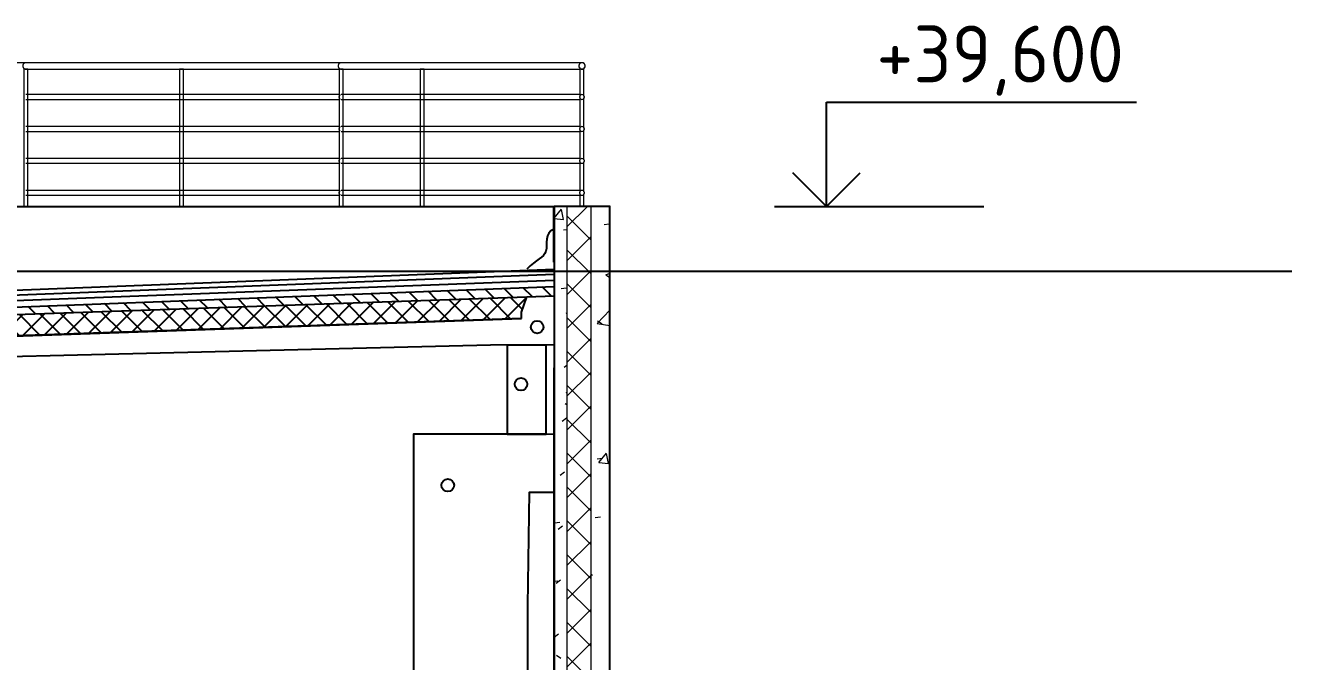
# Model space of a CAD drawing. Header units: inches. Extents: x -2431 to 214825, y 3 to 92804.
# Drawn here: x 171049 to 178979, y 48789 to 52775 of the extents above; entities that cross this region are included whole.
import ezdxf

# ---------------------------------------------------------------- set-up
doc = ezdxf.new("R2010")
doc.units = ezdxf.units.IN
doc.header["$MEASUREMENT"] = 0
for name, color, linetype, lineweight in [('A-FLOR', 250, 'Continuous', 9), ('A-WALL', 250, 'Continuous', 9), ('A-WALL-PATT', 250, 'Continuous', 25), ('Балясины', 7, 'Continuous', 9), ('Верхние поручни', 7, 'Continuous', 9), ('Поручни', 250, 'Continuous', 18)]:
    doc.layers.add(name, color=color, linetype=linetype, lineweight=lineweight)
doc.layers.add('Стены', color=250, linetype='Continuous')
doc.layers.add('Фундамент', color=30, linetype='Continuous')
doc.styles.add('Чертеж250', font='', dxfattribs={"height": 250})
doc.styles.get('Чертеж250').set_extended_font_data('GOST type B')
pattern_1 = [(50, (164716.3, 26090.75), (728.737, -63.756), [76.2, -838.2]), (355, (164716.3, 26090.75), (-140.972, 764.228), [60.96, -670.56]), (100.451, (164777, 26085.4), (587.77, 700.467), [64.76, -712.36]), (46.184, (164716.3, 26293.95), (1084.316, -168.17), [114.3, -1257.3]), (96.636, (164806.6, 26279.9), (949.61, 989.71), [97.14, -1068.54]), (351.184, (164716.3, 26294), (949.62, 989.7), [91.44, -1005.84]), (21, (164817.9, 26243.15), (606.458, -409.06), [76.2, -838.2]), (326, (164817.9, 26243.15), (247.208, 736.753), [60.96, -670.56]), (71.451, (164868.4, 26209.06), (853.668, 327.685), [64.76, -712.36]), (37.5, (164716.28, 26090.75), (12.3547, 338.22), [33.528, -628.904, 33.528, -647.192, -673.1]), (37.5, (164716.28, 26090.75), (12.3547, 338.22), [-1343.152, 33.528, -639.572]), (7.5, (164716.28, 26090.75), (267.279, 400.722), [33.528, -354.584, 33.528, -613.664, -256.54]), (7.5, (164716.28, 26090.75), (267.279, 400.722), [-1035.304, 33.528, -223.012]), (327.5, (164489.7, 26090.75), (542.3633, -22.9153), [33.528, -220.472, 33.528, -758.952, -1051.56]), (327.5, (164489.7, 26090.75), (542.3633, -22.9153), [-1046.48, 33.528, -1018.032]), (317.5, (164388.1, 26090.75), (592.517, 101.707), [33.528, -296.672, 33.528, -492.76, -746.76]), (317.5, (164388.1, 26090.75), (592.517, 101.707), [-856.488, 33.528, -713.232])]

# ---------------------------------------------------------------- blocks, each defined once
blk = doc.blocks.new('Ограждение - 25 мм-V63-Сечение 0')
at = {"layer": 'Балясины'}
for p, q in [((4052.4, 47660), (4052.4, 46800)), ((4064.9, 47660), (4052.4, 47660)), ((4077.4, 47660), (4064.9, 47660)), ((4077.4, 46800), (4077.4, 47660))]:
    blk.add_line(p, q, dxfattribs=at)
blk = doc.blocks.new('Ограждение - 25 мм-V69-Сечение 0')
at = {"layer": 'Балясины'}
for p, q in [((5559.5, 47660), (5559.5, 47491)), ((5584.5, 47660), (5559.5, 47660)), ((5584.5, 47491), (5584.5, 47660)), ((5559.5, 47479), (5559.5, 47291)), ((5584.5, 47291), (5584.5, 47479)), ((5559.5, 47279), (5559.5, 47091)), ((5584.5, 47091), (5584.5, 47279)), ((5559.5, 47079), (5559.5, 46891)), ((5584.5, 46891), (5584.5, 47079)), ((5559.5, 46879), (5559.5, 46800)), ((5584.5, 46800), (5584.5, 46879))]:
    blk.add_line(p, q, dxfattribs=at)
blk = doc.blocks.new('1111')
for p, q in [((0, 653.9), (-1940.4, 653.9)), ((0, 0), (0, 653.9)), ((0, 0), (-211.2, 211.2)), ((0, 0), (211.2, 211.2)), ((325.9, 0), (-985.2, 0))]:
    blk.add_line(p, q)

msp = doc.modelspace()

# ---------------------------------------------------------------- hatches: boundary and pattern name
h = msp.add_hatch()
h.set_pattern_fill('ANSI31', color=256, scale=700, angle=90)
h.set_pattern_definition([(135, (-169450.48, -355014.536), (-61.871843, -61.871843), [])])
h.paths.add_polyline_path([(174189.19226, 51075.00249), (174359.57652, 51079.55169), (174359.57652, 51138.96439), (168152.92992, 50901.96439), (168152.92992, 50866.52168)])
h.paths.add_polyline_path([(168154.55944, 50587.98657), (168154.23938, 50631.85176), (164982.32635, 50459.97961), (164982.71288, 50426.79857)])
h = msp.add_hatch()
h.set_pattern_fill('ANSI37', color=256, scale=750, angle=90)
h.set_pattern_definition([(135, (-169450.48, -355014.54), (-66.29126, -66.29126), []), (225, (-169450.48, -355014.54), (66.29126, -66.29126), [])])
h.paths.add_polyline_path([(174155.62482, 50939.4738), (174155.62482, 50978.62527), (174189.19226, 51075.00249), (174103.06954, 51072.02798), (168152.92992, 50866.52168), (168153.51992, 50730.45499)])
at = {"layer": 'A-WALL-PATT', "lineweight": 9}
h = msp.add_hatch(dxfattribs=at)
h.set_pattern_fill('FP_1', color=256, style=0, pattern_type=2)
h.set_pattern_definition(pattern_1)
h.paths.add_polyline_path([(174439.57652, 48040.74682), (174439.57652, 51640.74682), (174359.57652, 51640.74682), (174359.57652, 48040.74682)], flags=0)
h = msp.add_hatch(dxfattribs=at)
h.set_pattern_fill('FP_2', color=256, style=0, pattern_type=2)
h.set_pattern_definition([(45, (164716.28, 26090.75), (-106.066, 106.066), []), (135, (164716.28, 26090.75), (-106.066, -106.066), [])])
h.paths.add_polyline_path([(174449.57652, 48209.61722), (174589.57652, 48209.61722), (174589.57652, 51640.74682), (174439.57652, 51640.74682), (174439.57652, 48109.61722), (174449.57652, 48109.61722)])
h.paths.add_polyline_path([(174589.57652, 48140.26026), (174579.57652, 48159.61722), (174499.57652, 48159.61722), (174499.57652, 48040.74682), (174589.57652, 48040.74682)])
h = msp.add_hatch(dxfattribs=at)
h.set_pattern_fill('FP_1', color=256, style=0, pattern_type=2)
h.set_pattern_definition(pattern_1)
h.paths.add_polyline_path([(174589.57652, 48040.74682), (174709.57652, 48040.74682), (174709.57652, 51640.74682), (174589.57652, 51640.74682), (174589.57652, 50163.88991)], flags=0)

# ---------------------------------------------------------------- linework, layer by layer
for p, q in [((176065.54701, 51640.74682), (176065.54701, 52294.65357)), ((176065.54701, 52294.65357), (178005.92252, 52294.65357)), ((176065.54701, 51640.74682), (176065.54701, 52294.65357)), ((176065.54701, 52294.65357), (178005.92252, 52294.65357)), ((163500.44773, 51640.74682), (174359.57652, 51640.74682)), ((168152.92992, 50901.96439), (174359.57652, 51138.96439)), ((168152.92992, 50866.52168), (174189.19226, 51075.00249)), ((174155.62482, 50978.62527), (174189.19226, 51075.00249)), ((174189.19226, 51075.00249), (174359.57652, 51079.55169)), ((174359.57652, 51079.55169), (174359.57652, 50774.29792)), ((174155.62482, 50939.4738), (174155.62482, 50978.62527)), ((174359.57652, 50774.29792), (173962.27451, 50770.86957))]:
    msp.add_line(p, q)
at = {"const_width": 10}
msp.add_lwpolyline([(174709.57652, 48037.99018), (174709.57652, 51640.74682), (174359.57652, 51640.74682), (174359.57652, 51279.8951), (174359.57652, 48091.79634)], dxfattribs=at)
for points in [[(174359.57652, 51497.13922), (174339.32346, 51486.97774), (174326.06139, 51472.79992), (174318.28447, 51455.6214), (174314.48686, 51436.45781), (174313.16271, 51416.32479), (174312.80619, 51396.23798), (174311.91144, 51377.213), (174308.97264, 51360.26549), (174302.79256, 51346.07245), (174293.4085, 51333.95628), (174281.16638, 51322.90075), (174266.41212, 51311.88962), (174249.49166, 51299.90665), (174230.75092, 51285.93561), (174210.53581, 51268.96027), (174189.19226, 51247.96439)], [(174359.57652, 51245.46439), (168187.67115, 51005.35708)], [(174359.57652, 51214.96439), (168200.973, 50976.42213)], [(174359.57652, 51177.46439), (168215.47102, 50944.8852)], [(168154.95883, 50533.24854), (168153.51992, 50730.45499), (174155.62482, 50939.4738)], [(173962.27451, 50770.86957), (168271.92395, 50633.81899), (168256.51992, 50535.71593), (168154.94391, 50534.56493)], [(174359.57652, 48091.79634), (174359.57652, 50630.08571)], [(174309.57652, 50214.15894), (173479.77962, 50214.15894), (173479.77962, 48040.74682), (173921.02539, 48040.74682), (174195.23369, 48040.74682), (174195.23369, 49140.24606)], [(174195.23369, 49140.24606), (174206.13731, 49851.14043), (174359.57652, 49851.14043), (174359.57652, 50214.54892), (174309.57652, 50212.53759)]]:
    msp.add_lwpolyline(points)
msp.add_lwpolyline([(174309.57652, 50772.46439), (174066.13099, 50772.46439), (174066.13099, 50214.15894), (174309.57652, 50214.15894)], close=True)
for centre in [(174253.87957, 50885.03727), (174152.64549, 50526.98647), (173694.27212, 49893.66018)]:
    msp.add_circle(centre, 39.51774)
at = {"layer": 'A-FLOR', "lineweight": 35}
msp.add_line((174359.57652, 51290.40341), (174359.57652, 51640.74682), dxfattribs=at)
at = {"layer": 'A-WALL', "lineweight": 25}
for p, q in [((174359.57652, 51640.74682), (174359.57652, 48091.79634)), ((174709.57652, 51640.74682), (174359.57652, 51640.74682)), ((174359.57652, 51640.74682), (174359.57652, 48091.79634)), ((174709.57652, 48035.23354), (174709.57652, 51640.74682))]:
    msp.add_line(p, q, dxfattribs=at)
at = {"layer": 'A-WALL'}
for p, q in [((174439.57652, 51640.74682), (174439.57652, 48091.79634)), ((174439.57652, 51640.74682), (174439.57652, 48091.79634)), ((174589.57652, 51640.74682), (174589.57652, 48209.61722)), ((174589.57652, 51640.74682), (174589.57652, 48209.61722))]:
    msp.add_line(p, q, dxfattribs=at)
at = {"layer": 'Верхние поручни'}
for p, q in [((171052.44773, 52540.74682), (169355.39146, 52540.74682)), ((173027.44773, 52540.74682), (171052.44773, 52540.74682)), ((171052.44773, 52500.74682), (173014.94773, 52500.74682)), ((174534.57652, 52540.74682), (173027.44773, 52540.74682)), ((173027.44773, 52500.74682), (174522.07652, 52500.74682))]:
    msp.add_line(p, q, dxfattribs=at)
for points, knots in [([(171052.44773, 52540.74682), (171052.01422, 52540.74682), (171051.14721, 52540.71825), (171049.83565, 52540.58988), (171048.53516, 52540.37653), (171047.26755, 52540.07913), (171046.02275, 52539.69895), (171044.78948, 52539.2376), (171043.58872, 52538.69708), (171042.44033, 52538.0797), (171041.33633, 52537.38808), (171039.90722, 52536.37094), (171038.59019, 52535.2177), (171037.40715, 52533.94315), (171036.29147, 52532.59328), (171035.07699, 52530.77542), (171033.92102, 52528.42237), (171032.78888, 52525.10991), (171032.45547, 52522.49215), (171032.44773, 52520.74682)], [0.5, 0.5, 0.5, 0.5, 0.52083333333, 0.54166666667, 0.5625, 0.58333333333, 0.60416666667, 0.625, 0.64583333333, 0.66666666667, 0.6875, 0.70833333333, 0.75, 0.77083333333, 0.79166666667, 0.83333333333, 0.875, 0.91666666667, 1, 1, 1, 1]), ([(171032.44773, 52520.74682), (171032.45547, 52519.00149), (171032.78888, 52516.38373), (171033.92101, 52513.07127), (171035.077, 52510.71821), (171036.29143, 52508.90035), (171037.40723, 52507.55049), (171038.58975, 52506.27594), (171040.24003, 52504.83436), (171042.05933, 52503.61972), (171043.58838, 52502.79655), (171044.78957, 52502.25603), (171046.02272, 52501.79469), (171047.26755, 52501.4145), (171048.53516, 52501.1171), (171049.83565, 52500.90376), (171051.14721, 52500.77539), (171052.01422, 52500.74682), (171052.44773, 52500.74682)], [0, 0, 0, 0, 0.08333333333, 0.125, 0.16666666667, 0.20833333333, 0.22916666667, 0.25, 0.29166666667, 0.33333333333, 0.35416666667, 0.375, 0.39583333333, 0.41666666667, 0.4375, 0.45833333333, 0.47916666667, 0.5, 0.5, 0.5, 0.5]), ([(173027.44773, 52540.74682), (173027.01422, 52540.74682), (173026.14721, 52540.71825), (173024.83565, 52540.58988), (173023.53516, 52540.37653), (173022.26755, 52540.07913), (173021.02275, 52539.69895), (173019.78948, 52539.2376), (173018.58872, 52538.69708), (173017.44033, 52538.0797), (173016.33633, 52537.38808), (173014.90722, 52536.37094), (173013.59019, 52535.2177), (173012.40715, 52533.94315), (173011.29147, 52532.59328), (173010.07699, 52530.77542), (173008.92102, 52528.42237), (173007.78888, 52525.10991), (173007.45547, 52522.49215), (173007.44773, 52520.74682)], [0.5, 0.5, 0.5, 0.5, 0.52083333333, 0.54166666667, 0.5625, 0.58333333333, 0.60416666667, 0.625, 0.64583333333, 0.66666666667, 0.6875, 0.70833333333, 0.75, 0.77083333333, 0.79166666667, 0.83333333333, 0.875, 0.91666666667, 1, 1, 1, 1]), ([(173007.44773, 52520.74682), (173007.45547, 52519.00149), (173007.78888, 52516.38373), (173008.92101, 52513.07127), (173010.077, 52510.71821), (173011.29143, 52508.90035), (173012.40723, 52507.55049), (173013.58975, 52506.27594), (173015.24003, 52504.83436), (173017.05933, 52503.61972), (173018.58838, 52502.79655), (173019.78957, 52502.25603), (173021.02272, 52501.79469), (173022.26755, 52501.4145), (173023.53516, 52501.1171), (173024.83565, 52500.90376), (173026.14721, 52500.77539), (173027.01422, 52500.74682), (173027.44773, 52500.74682)], [0, 0, 0, 0, 0.08333333333, 0.125, 0.16666666667, 0.20833333333, 0.22916666667, 0.25, 0.29166666667, 0.33333333333, 0.35416666667, 0.375, 0.39583333333, 0.41666666667, 0.4375, 0.45833333333, 0.47916666667, 0.5, 0.5, 0.5, 0.5]), ([(174554.57652, 52520.74682), (174554.57652, 52522.49215), (174554.23162, 52525.10991), (174553.10691, 52528.42237), (174551.94658, 52530.77542), (174550.73189, 52532.59328), (174549.62405, 52533.94315), (174548.43034, 52535.2177), (174546.78658, 52536.65927), (174544.96869, 52537.87391), (174543.42861, 52538.69708), (174542.23566, 52539.23761), (174541.0099, 52539.69895), (174539.7566, 52540.07913), (174538.48112, 52540.37653), (174537.18891, 52540.58988), (174535.88552, 52540.71825), (174534.57652, 52540.7611), (174533.26753, 52540.71825), (174531.96413, 52540.58988), (174530.67193, 52540.37653), (174529.39644, 52540.07913), (174528.14314, 52539.69895), (174526.91739, 52539.2376), (174525.72443, 52538.69708), (174524.56938, 52538.0797), (174523.45718, 52537.38808), (174522.03773, 52536.37094), (174520.72271, 52535.2177), (174519.52899, 52533.94315), (174518.42116, 52532.59328), (174517.20646, 52530.77542), (174516.04613, 52528.42237), (174514.92143, 52525.10991), (174514.57652, 52522.49215), (174514.57652, 52520.74682)], [0, 0, 0, 0, 0.0833333333, 0.125, 0.1666666667, 0.2083333333, 0.2291666667, 0.25, 0.2916666667, 0.3333333333, 0.3541666667, 0.375, 0.3958333333, 0.4166666667, 0.4375, 0.4583333333, 0.4791666667, 0.5, 0.5208333333, 0.5416666667, 0.5625, 0.5833333333, 0.6041666667, 0.625, 0.6458333333, 0.6666666667, 0.6875, 0.7083333333, 0.75, 0.7708333333, 0.7916666667, 0.8333333333, 0.875, 0.9166666667, 1, 1, 1, 1]), ([(174514.57652, 52520.74682), (174514.57652, 52519.00149), (174514.92143, 52516.38373), (174516.04613, 52513.07127), (174517.20646, 52510.71821), (174518.42116, 52508.90035), (174519.52899, 52507.55049), (174520.72271, 52506.27594), (174522.36647, 52504.83436), (174524.18436, 52503.61972), (174525.72443, 52502.79655), (174526.91739, 52502.25603), (174528.14314, 52501.79469), (174529.39644, 52501.4145), (174530.67193, 52501.1171), (174531.96413, 52500.90376), (174533.26753, 52500.77539), (174534.57652, 52500.73253), (174535.88552, 52500.77539), (174537.18891, 52500.90376), (174538.48112, 52501.1171), (174539.7566, 52501.4145), (174541.0099, 52501.79469), (174542.23566, 52502.25603), (174543.42861, 52502.79655), (174544.58366, 52503.41394), (174545.69586, 52504.10555), (174547.11532, 52505.1227), (174548.43034, 52506.27593), (174549.62405, 52507.55049), (174550.73189, 52508.90035), (174551.94658, 52510.71821), (174553.10691, 52513.07127), (174554.23162, 52516.38373), (174554.57652, 52519.00149), (174554.57652, 52520.74682)], [0, 0, 0, 0, 0.0833333333, 0.125, 0.1666666667, 0.2083333333, 0.2291666667, 0.25, 0.2916666667, 0.3333333333, 0.3541666667, 0.375, 0.3958333333, 0.4166666667, 0.4375, 0.4583333333, 0.4791666667, 0.5, 0.5208333333, 0.5416666667, 0.5625, 0.5833333333, 0.6041666667, 0.625, 0.6458333333, 0.6666666667, 0.6875, 0.7083333333, 0.75, 0.7708333333, 0.7916666667, 0.8333333333, 0.875, 0.9166666667, 1, 1, 1, 1])]:
    msp.add_open_spline(points, degree=3, knots=knots, dxfattribs=at)
at = {"layer": 'Поручни', "color": 7, "lineweight": 9}
for p, q in [((173014.94773, 52340.74682), (171052.44773, 52340.74682)), ((174522.07652, 52340.74682), (173027.44773, 52340.74682)), ((171052.44773, 52310.74682), (173014.94773, 52310.74682)), ((173027.44773, 52310.74682), (174522.07652, 52310.74682)), ((173014.94773, 52140.74682), (171052.44773, 52140.74682)), ((171052.44773, 52110.74682), (173014.94773, 52110.74682)), ((174522.07652, 52140.74682), (173027.44773, 52140.74682)), ((173027.44773, 52110.74682), (174522.07652, 52110.74682)), ((173014.94773, 51940.74682), (171052.44773, 51940.74682)), ((171052.44773, 51910.74682), (173014.94773, 51910.74682)), ((174522.07652, 51940.74682), (173027.44773, 51940.74682)), ((173027.44773, 51910.74682), (174522.07652, 51910.74682)), ((173014.94773, 51740.74682), (171052.44773, 51740.74682)), ((171052.44773, 51710.74682), (173014.94773, 51710.74682)), ((174522.27125, 51740.74682), (173027.44773, 51740.74682)), ((173027.44773, 51710.74682), (174522.21283, 51710.74682))]:
    msp.add_line(p, q, dxfattribs=at)
at = {"layer": 'Поручни'}
for centre, radius, start, end in [((174534.57652, 52520.74682), 20, 0, 180), ((174534.57652, 52520.74682), 20, 180, 0), ((174534.57652, 52325.74682), 15, 0, 180), ((174534.57652, 52325.74682), 15, 180, 0), ((174534.57652, 52125.74682), 15, 0, 180), ((174534.57652, 52125.74682), 15, 180, 0), ((174534.57652, 51925.74682), 15, 0, 180), ((174534.57652, 51925.74682), 15, 180, 0), ((174534.57652, 51725.74682), 15, 0, 180), ((174534.57652, 51725.74682), 15, 180, 0)]:
    msp.add_arc(centre, radius, start, end, dxfattribs=at)
at = {"layer": 'Поручни', "color": 7, "lineweight": 9}
for points, knots in [([(173019.94773, 52338.7372), (173019.66618, 52338.57357), (173019.11418, 52338.22777), (173018.04234, 52337.46491), (173017.05457, 52336.59998), (173016.1673, 52335.64407), (173015.33054, 52334.63167), (173014.41967, 52333.26827), (173013.5527, 52331.50348), (173012.70359, 52329.01913), (173012.45354, 52327.05581), (173012.44773, 52325.74682)], [0.66666666667, 0.66666666667, 0.66666666667, 0.66666666667, 0.6875, 0.70833333333, 0.75, 0.77083333333, 0.79166666667, 0.83333333333, 0.875, 0.91666666667, 1, 1, 1, 1]), ([(173012.44773, 52325.74682), (173012.45354, 52324.43782), (173012.70359, 52322.4745), (173013.55269, 52319.99015), (173014.41968, 52318.22536), (173015.3305, 52316.86197), (173016.16736, 52315.84957), (173017.05424, 52314.89366), (173018.29196, 52313.81248), (173019.38354, 52313.08369), (173019.94773, 52312.75644)], [0, 0, 0, 0, 0.08333333333, 0.125, 0.16666666667, 0.20833333333, 0.22916666667, 0.25, 0.29166666667, 0.33333333333, 0.33333333333, 0.33333333333, 0.33333333333]), ([(174521.58614, 52333.24682), (174521.2589, 52332.68001), (174520.67873, 52331.50348), (174519.8352, 52329.01913), (174519.57652, 52327.05581), (174519.57652, 52325.74682)], [0.83333333333, 0.83333333333, 0.83333333333, 0.83333333333, 0.875, 0.91666666667, 1, 1, 1, 1]), ([(174519.57652, 52325.74682), (174519.57652, 52324.43782), (174519.8352, 52322.4745), (174520.67873, 52319.99015), (174521.2589, 52318.81363), (174521.58614, 52318.24682)], [0, 0, 0, 0, 0.08333333333, 0.125, 0.16666666667, 0.16666666667, 0.16666666667, 0.16666666667]), ([(174549.57652, 52325.74682), (174549.57652, 52327.05581), (174549.31784, 52329.01913), (174548.47432, 52331.50348), (174547.89415, 52332.68001), (174547.5669, 52333.24682)], [0, 0, 0, 0, 0.08333333333, 0.125, 0.16666666667, 0.16666666667, 0.16666666667, 0.16666666667]), ([(174547.5669, 52318.24682), (174547.89415, 52318.81363), (174548.47432, 52319.99015), (174549.31784, 52322.4745), (174549.57652, 52324.43782), (174549.57652, 52325.74682)], [0.83333333333, 0.83333333333, 0.83333333333, 0.83333333333, 0.875, 0.91666666667, 1, 1, 1, 1]), ([(173019.94773, 52138.7372), (173019.66618, 52138.57357), (173019.11418, 52138.22777), (173018.04234, 52137.46491), (173017.05457, 52136.59998), (173016.1673, 52135.64407), (173015.33054, 52134.63167), (173014.41967, 52133.26827), (173013.5527, 52131.50348), (173012.70359, 52129.01913), (173012.45354, 52127.05581), (173012.44773, 52125.74682)], [0.66666666667, 0.66666666667, 0.66666666667, 0.66666666667, 0.6875, 0.70833333333, 0.75, 0.77083333333, 0.79166666667, 0.83333333333, 0.875, 0.91666666667, 1, 1, 1, 1]), ([(173012.44773, 52125.74682), (173012.45354, 52124.43782), (173012.70359, 52122.4745), (173013.55269, 52119.99015), (173014.41968, 52118.22536), (173015.3305, 52116.86197), (173016.16736, 52115.84957), (173017.05424, 52114.89366), (173018.29196, 52113.81248), (173019.38354, 52113.08369), (173019.94773, 52112.75644)], [0, 0, 0, 0, 0.08333333333, 0.125, 0.16666666667, 0.20833333333, 0.22916666667, 0.25, 0.29166666667, 0.33333333333, 0.33333333333, 0.33333333333, 0.33333333333]), ([(174521.58614, 52133.24682), (174521.2589, 52132.68001), (174520.67873, 52131.50348), (174519.8352, 52129.01913), (174519.57652, 52127.05581), (174519.57652, 52125.74682)], [0.83333333333, 0.83333333333, 0.83333333333, 0.83333333333, 0.875, 0.91666666667, 1, 1, 1, 1]), ([(174519.57652, 52125.74682), (174519.57652, 52124.43782), (174519.8352, 52122.4745), (174520.67873, 52119.99015), (174521.2589, 52118.81363), (174521.58614, 52118.24682)], [0, 0, 0, 0, 0.08333333333, 0.125, 0.16666666667, 0.16666666667, 0.16666666667, 0.16666666667]), ([(174549.57652, 52125.74682), (174549.57652, 52127.05581), (174549.31784, 52129.01913), (174548.47432, 52131.50348), (174547.89415, 52132.68001), (174547.5669, 52133.24682)], [0, 0, 0, 0, 0.08333333333, 0.125, 0.16666666667, 0.16666666667, 0.16666666667, 0.16666666667]), ([(174547.5669, 52118.24682), (174547.89415, 52118.81363), (174548.47432, 52119.99015), (174549.31784, 52122.4745), (174549.57652, 52124.43782), (174549.57652, 52125.74682)], [0.83333333333, 0.83333333333, 0.83333333333, 0.83333333333, 0.875, 0.91666666667, 1, 1, 1, 1]), ([(173019.94773, 51938.7372), (173019.66618, 51938.57357), (173019.11418, 51938.22777), (173018.04234, 51937.46491), (173017.05457, 51936.59998), (173016.1673, 51935.64407), (173015.33054, 51934.63167), (173014.41967, 51933.26827), (173013.5527, 51931.50348), (173012.70359, 51929.01913), (173012.45354, 51927.05581), (173012.44773, 51925.74682)], [0.66666666667, 0.66666666667, 0.66666666667, 0.66666666667, 0.6875, 0.70833333333, 0.75, 0.77083333333, 0.79166666667, 0.83333333333, 0.875, 0.91666666667, 1, 1, 1, 1]), ([(173012.44773, 51925.74682), (173012.45354, 51924.43782), (173012.70359, 51922.4745), (173013.55269, 51919.99015), (173014.41968, 51918.22536), (173015.3305, 51916.86197), (173016.16736, 51915.84957), (173017.05424, 51914.89366), (173018.29196, 51913.81248), (173019.38354, 51913.08369), (173019.94773, 51912.75644)], [0, 0, 0, 0, 0.08333333333, 0.125, 0.16666666667, 0.20833333333, 0.22916666667, 0.25, 0.29166666667, 0.33333333333, 0.33333333333, 0.33333333333, 0.33333333333]), ([(174521.58614, 51933.24682), (174521.2589, 51932.68001), (174520.67873, 51931.50348), (174519.8352, 51929.01913), (174519.57652, 51927.05581), (174519.57652, 51925.74682)], [0.83333333333, 0.83333333333, 0.83333333333, 0.83333333333, 0.875, 0.91666666667, 1, 1, 1, 1]), ([(174519.57652, 51925.74682), (174519.57652, 51924.43782), (174519.8352, 51922.4745), (174520.67873, 51919.99015), (174521.2589, 51918.81363), (174521.58614, 51918.24682)], [0, 0, 0, 0, 0.08333333333, 0.125, 0.16666666667, 0.16666666667, 0.16666666667, 0.16666666667]), ([(174549.57652, 51925.74682), (174549.57652, 51927.05581), (174549.31784, 51929.01913), (174548.47432, 51931.50348), (174547.89415, 51932.68001), (174547.5669, 51933.24682)], [0, 0, 0, 0, 0.08333333333, 0.125, 0.16666666667, 0.16666666667, 0.16666666667, 0.16666666667]), ([(174547.5669, 51918.24682), (174547.89415, 51918.81363), (174548.47432, 51919.99015), (174549.31784, 51922.4745), (174549.57652, 51924.43782), (174549.57652, 51925.74682)], [0.83333333333, 0.83333333333, 0.83333333333, 0.83333333333, 0.875, 0.91666666667, 1, 1, 1, 1]), ([(173019.94773, 51738.7372), (173019.66618, 51738.57357), (173019.11418, 51738.22777), (173018.04234, 51737.46491), (173017.05457, 51736.59998), (173016.1673, 51735.64407), (173015.33054, 51734.63167), (173014.41967, 51733.26827), (173013.5527, 51731.50348), (173012.70359, 51729.01913), (173012.45354, 51727.05581), (173012.44773, 51725.74682)], [0.66666666667, 0.66666666667, 0.66666666667, 0.66666666667, 0.6875, 0.70833333333, 0.75, 0.77083333333, 0.79166666667, 0.83333333333, 0.875, 0.91666666667, 1, 1, 1, 1]), ([(173012.44773, 51725.74682), (173012.45354, 51724.43782), (173012.70359, 51722.4745), (173013.55269, 51719.99015), (173014.41968, 51718.22536), (173015.3305, 51716.86197), (173016.16736, 51715.84957), (173017.05424, 51714.89366), (173018.29196, 51713.81248), (173019.38354, 51713.08369), (173019.94773, 51712.75644)], [0, 0, 0, 0, 0.08333333333, 0.125, 0.16666666667, 0.20833333333, 0.22916666667, 0.25, 0.29166666667, 0.33333333333, 0.33333333333, 0.33333333333, 0.33333333333]), ([(174521.58614, 51733.24682), (174521.2589, 51732.68001), (174520.67873, 51731.50348), (174519.8352, 51729.01913), (174519.57652, 51727.05581), (174519.57652, 51725.74682)], [0.83333333333, 0.83333333333, 0.83333333333, 0.83333333333, 0.875, 0.91666666667, 1, 1, 1, 1]), ([(174519.57652, 51725.74682), (174519.57652, 51724.43782), (174519.8352, 51722.4745), (174520.67873, 51719.99015), (174521.2589, 51718.81363), (174521.58614, 51718.24682)], [0, 0, 0, 0, 0.08333333333, 0.125, 0.16666666667, 0.16666666667, 0.16666666667, 0.16666666667]), ([(174549.57652, 51725.74682), (174549.57652, 51727.05581), (174549.31784, 51729.01913), (174548.47432, 51731.50348), (174547.89415, 51732.68001), (174547.5669, 51733.24682)], [0, 0, 0, 0, 0.08333333333, 0.125, 0.16666666667, 0.16666666667, 0.16666666667, 0.16666666667]), ([(174547.5669, 51718.24682), (174547.89415, 51718.81363), (174548.47432, 51719.99015), (174549.31784, 51722.4745), (174549.57652, 51724.43782), (174549.57652, 51725.74682)], [0.83333333333, 0.83333333333, 0.83333333333, 0.83333333333, 0.875, 0.91666666667, 1, 1, 1, 1])]:
    msp.add_open_spline(points, degree=3, knots=knots, dxfattribs=at)
at = {"layer": 'Стены'}
msp.add_line((174155.62482, 50939.4738), (168153.51992, 50730.45499), dxfattribs=at)
at = {"layer": 'Фундамент'}
msp.add_line((108840.58819, 51235.28092), (178978.61062, 51235.28092), dxfattribs=at)

# ---------------------------------------------------------------- block references
for name, p in [('Ограждение - 25 мм-V63-Сечение 0', (166987.53742, 4840.74682)), ('Ограждение - 25 мм-V63-Сечение 0', (167962.53742, 4840.74682)), ('Ограждение - 25 мм-V63-Сечение 0', (168962.53742, 4840.74682)), ('Ограждение - 25 мм-V63-Сечение 0', (169469.66621, 4840.74682)), ('Ограждение - 25 мм-V69-Сечение 0', (168962.53742, 4840.74682))]:
    msp.add_blockref(name, p)
at = {"xscale": -1}
msp.add_blockref('1111', (176065.54701, 51640.74682), dxfattribs=at)

# ---------------------------------------------------------------- texts
at = {"style": 'Чертеж250'}
msp.add_text('+39,600', height=356.591914, dxfattribs=at).set_placement((176378.37904, 52417.23679))

doc.saveas('drawing.dxf')
